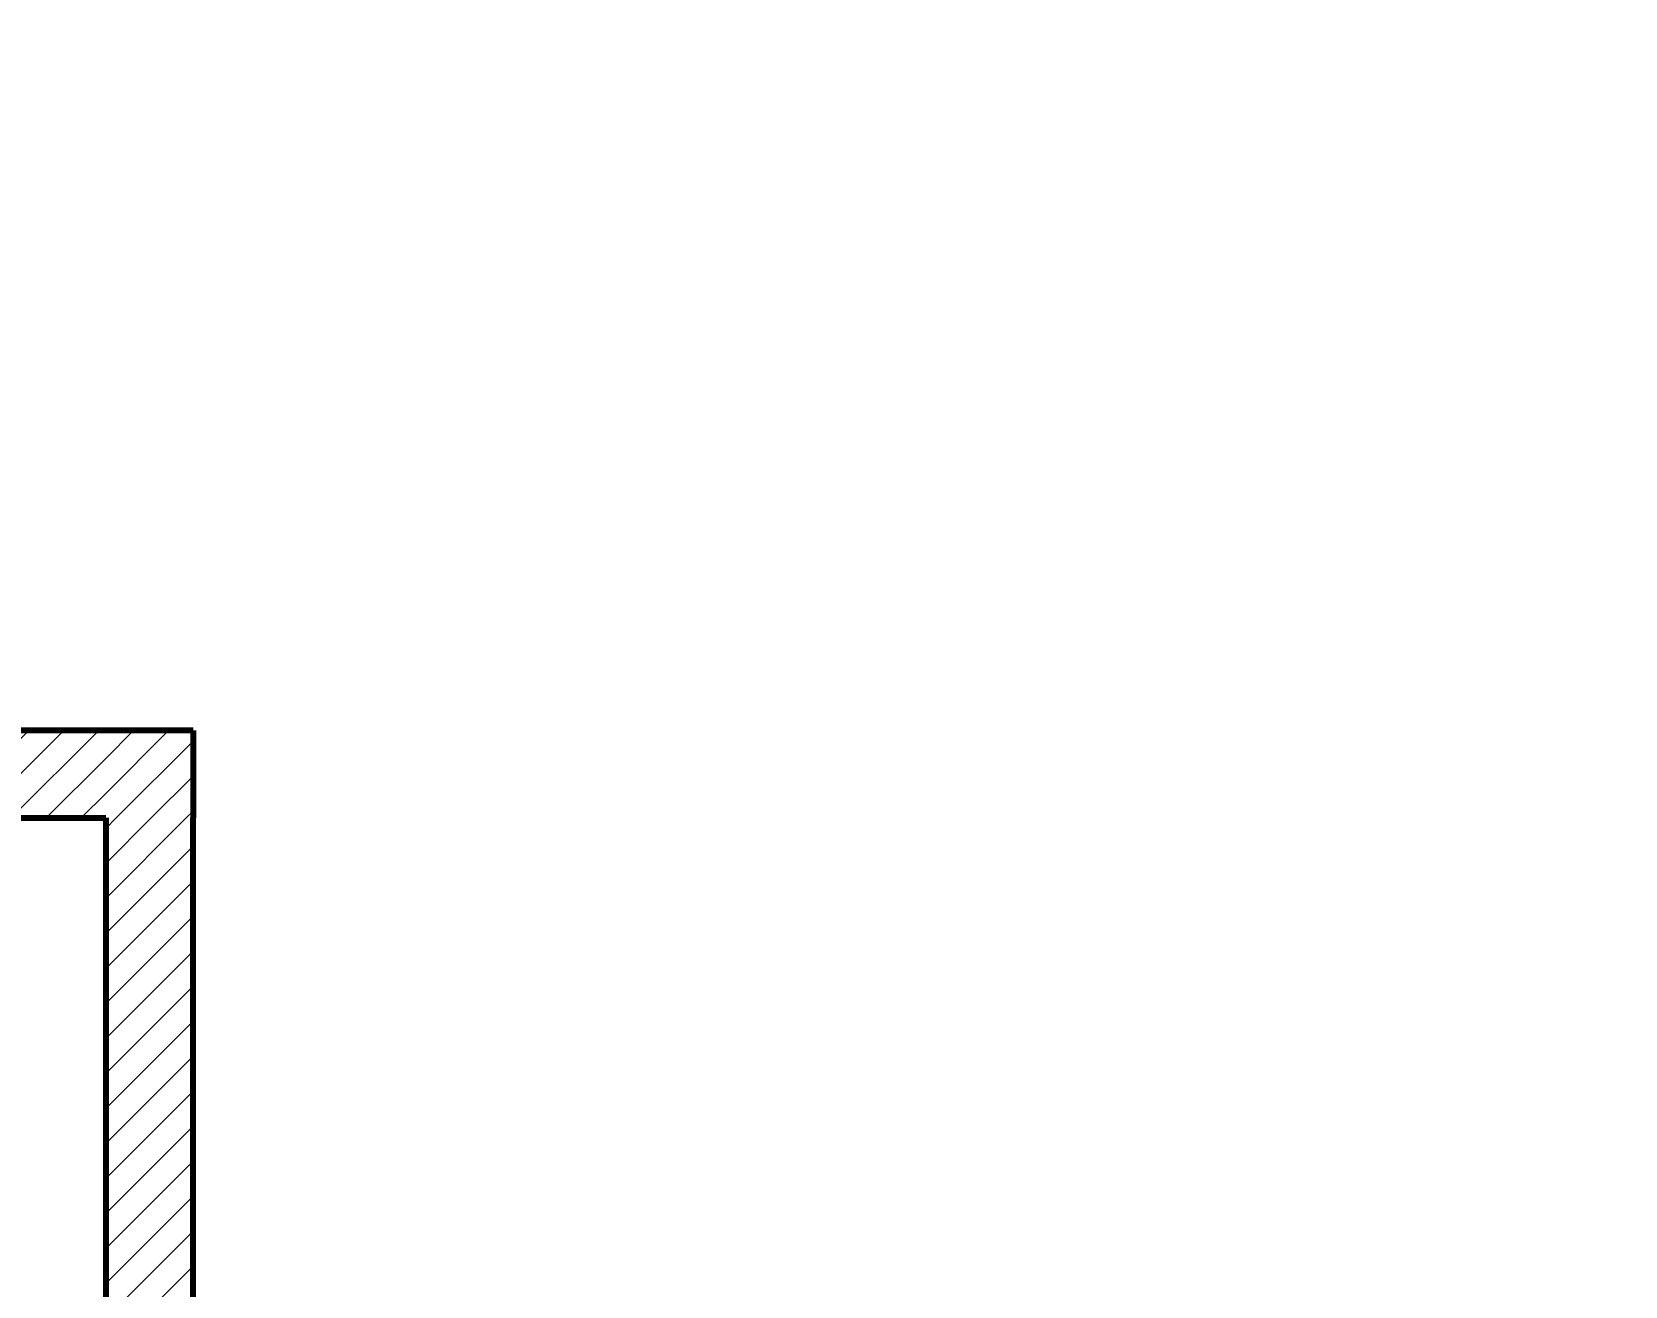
# Model space of a CAD drawing. Header units: inches. Extents: x -19 to 5698, y -728 to 92.
# Drawn here: x 103.493 to 106.23, y 40.146 to 42.3 of the extents above; entities that cross this region are included whole.
import ezdxf

# ---------------------------------------------------------------- set-up
doc = ezdxf.new("R2010")
doc.units = ezdxf.units.IN
doc.header["$MEASUREMENT"] = 0
doc.set_wipeout_variables(frame=1)
doc.header["$PDMODE"] = 1
doc.linetypes.add('Wipeout_Contour', pattern=[1, 0, -1])
doc.layers.get('0').update_dxf_attribs({"color": 61})
for name, color, linetype in [('02 _ ARQ _ ALB _ Cotas Ejes', 7, 'Continuous'), ('02 _ ARQ _ ZON _ Espacio.3D', 7, 'Continuous'), ('08 _ STR _ EXT _ 07 Losa Aligerada', 7, 'Continuous'), ('Estructura - 04 MURO', 7, 'Continuous')]:
    doc.layers.add(name, color=color, linetype=linetype)
doc.styles.add('Estilo_Generado_4', font='swisse.ttf')
doc.dimstyles.new('Estilo_Generado__15', dxfattribs={"dimtxt": 0.125, "dimasz": 0.095, "dimexe": 0.18, "dimexo": 0.003, "dimgap": 0, "dimtad": 0, "dimtih": 1, "dimtoh": 1, "dimzin": 0, "dimdsep": 46, "dimtxsty": 'Estilo_Generado_4', "dimblk": 'ARROWHEAD_6', "dimblk1": 'ARROWHEAD_6', "dimblk2": 'ARROWHEAD_6', "dimcen": 0.09, "dimclrd": 144, "dimclre": 144, "dimclrt": 7, "dimadec": 0, "dimazin": 0, "dimtfac": 1, "dimtdec": 4, "dimtmove": 0, "dimatfit": 3, "dimfxl": 1, "dimtolj": 1, "dimtzin": 0, "dimarcsym": 0})
pattern_1 = [(45, (92.500015, 6e-09), (-0.03005204, 0.03005204), [])]

# ---------------------------------------------------------------- blocks, each defined once
blk = doc.blocks.new('ARROWHEAD_6')
at = {"color": 0, "linetype": 'Continuous', "lineweight": 0}
for p, q in [((-0.5, -0.5), (0.5, 0.5)), ((0, 0), (-1, 0))]:
    blk.add_line(p, q, dxfattribs=at)
blk = doc.blocks.new('*D82', base_point=(804.059, 0))
at = {"layer": '02 _ ARQ _ ALB _ Cotas Ejes', "color": 144, "linetype": 'Continuous', "lineweight": -2, "transparency": 16777216}
for p, q in [((101.82, 39.653), (101.82, 45.8378)), ((108.8199, 39.653), (108.8199, 45.8378)), ((101.915, 45.6578), (105.0886, 45.6578)), ((108.7249, 45.6578), (105.476, 45.6578))]:
    blk.add_line(p, q, dxfattribs=at)
at = {"layer": 'Defpoints', "color": 0, "linetype": 'Continuous', "transparency": 16777216}
for p in [(108.8199, 45.6578), (101.82, 39.65), (108.8199, 39.65)]:
    blk.add_point(p, dxfattribs=at)
at = {"layer": '02 _ ARQ _ ALB _ Cotas Ejes', "color": 144, "linetype": 'Continuous', "lineweight": -2, "transparency": 16777216, "xscale": 0.095, "yscale": 0.095, "zscale": 0.095, "rotation": 180}
blk.add_blockref('ARROWHEAD_6', (101.82, 45.6578), dxfattribs=at)
at = {"layer": '02 _ ARQ _ ALB _ Cotas Ejes', "color": 144, "linetype": 'Continuous', "lineweight": -2, "transparency": 16777216, "xscale": 0.095, "yscale": 0.095, "zscale": 0.095}
blk.add_blockref('ARROWHEAD_6', (108.8199, 45.6578), dxfattribs=at)
at = {"layer": '02 _ ARQ _ ALB _ Cotas Ejes', "color": 7, "linetype": 'Continuous', "lineweight": 13, "transparency": 16777216, "insert": (105.2823, 45.6578), "char_height": 0.125, "attachment_point": 5, "style": 'Estilo_Generado_4'}
blk.add_mtext('\\A1;7.00', dxfattribs=at)
blk = doc.blocks.new('*D88', base_point=(804.059, 0))
at = {"layer": '02 _ ARQ _ ALB _ Cotas Ejes', "color": 144, "linetype": 'Continuous', "lineweight": -2, "transparency": 16777216}
for p, q in [((101.57, 39.903), (101.57, 45.4088)), ((144.07, 39.903), (144.07, 45.4088)), ((101.665, 45.2288), (122.5203, 45.2288)), ((143.975, 45.2288), (123.0254, 45.2288))]:
    blk.add_line(p, q, dxfattribs=at)
at = {"layer": 'Defpoints', "color": 0, "linetype": 'Continuous', "transparency": 16777216}
for p in [(144.07, 45.2288), (101.57, 39.9), (144.07, 39.9)]:
    blk.add_point(p, dxfattribs=at)
at = {"layer": '02 _ ARQ _ ALB _ Cotas Ejes', "color": 144, "linetype": 'Continuous', "lineweight": -2, "transparency": 16777216, "xscale": 0.095, "yscale": 0.095, "zscale": 0.095, "rotation": 180}
blk.add_blockref('ARROWHEAD_6', (101.57, 45.2288), dxfattribs=at)
at = {"layer": '02 _ ARQ _ ALB _ Cotas Ejes', "color": 144, "linetype": 'Continuous', "lineweight": -2, "transparency": 16777216, "xscale": 0.095, "yscale": 0.095, "zscale": 0.095}
blk.add_blockref('ARROWHEAD_6', (144.07, 45.2288), dxfattribs=at)
at = {"layer": '02 _ ARQ _ ALB _ Cotas Ejes', "color": 7, "linetype": 'Continuous', "lineweight": 13, "transparency": 16777216, "insert": (122.7728, 45.2288), "char_height": 0.125, "attachment_point": 5, "style": 'Estilo_Generado_4'}
blk.add_mtext('\\A1;42.50', dxfattribs=at)

msp = doc.modelspace()

# ---------------------------------------------------------------- linework, layer by layer
at = {"layer": '02 _ ARQ _ ZON _ Espacio.3D', "color": 254, "linetype": 'Continuous', "lineweight": 0, "flags": 128}
msp.add_lwpolyline([(103.6201, 40.95), (101.72, 40.95), (101.72, 39.9), (102.47, 39.9), (102.47, 39.45), (102.9201, 39.45), (102.9201, 39.4), (103.6201, 39.4), (103.6201, 39.9)], close=True, dxfattribs=at)
at = {"layer": '08 _ STR _ EXT _ 07 Losa Aligerada', "color": 7, "linetype": 'Continuous', "lineweight": 18, "flags": 128}
msp.add_lwpolyline([(108.7699, 43.8736), (108.7699, 39.9), (103.6201, 39.9), (103.6201, 40.95), (100.52, 40.95), (100.52, 37.7), (101.57, 37.7), (101.57, 33.9), (100.67, 33.9), (100.67, 27.9392), (100.17, 27.9392), (100.17, 5.8), (117.7353, 5.8)], dxfattribs=at)

# ---------------------------------------------------------------- next in the draw order: wipeouts: each hides what was drawn before it
at = {"color": 254, "linetype": 'Wipeout_Contour', "lineweight": 0, "ltscale": 2448.404028}
msp.add_wipeout([(103.6201, 40.95), (103.7701, 40.95), (103.7701, 41.1)], dxfattribs=at).dxf.layer = 'Estructura - 04 MURO'

# ---------------------------------------------------------------- next in the draw order: hatches: boundary and pattern name
at = {"layer": 'Estructura - 04 MURO', "linetype": 'Continuous', "lineweight": 5}
h = msp.add_hatch(dxfattribs=at)
h.set_pattern_fill('LADRILLO_COMÚN_0002', color=250, style=0, pattern_type=2)
h.set_pattern_definition(pattern_1)
h.paths.add_polyline_path([(103.6201, 40.95), (103.7701, 40.95), (103.7701, 41.1)])

# ---------------------------------------------------------------- next in the draw order: wipeouts: each hides what was drawn before it
at = {"color": 254, "linetype": 'Wipeout_Contour', "lineweight": 0, "ltscale": 2449.310751}
msp.add_wipeout([(103.6201, 40.95), (103.7701, 41.1), (103.6201, 41.1)], dxfattribs=at).dxf.layer = 'Estructura - 04 MURO'

# ---------------------------------------------------------------- next in the draw order: hatches: boundary and pattern name
at = {"layer": 'Estructura - 04 MURO', "linetype": 'Continuous', "lineweight": 5}
h = msp.add_hatch(dxfattribs=at)
h.set_pattern_fill('LADRILLO_COMÚN_0002', color=250, style=0, pattern_type=2)
h.set_pattern_definition(pattern_1)
h.paths.add_polyline_path([(103.6201, 40.95), (103.7701, 41.1), (103.6201, 41.1)])

# ---------------------------------------------------------------- next in the draw order: linework, layer by layer
at = {"layer": 'Estructura - 04 MURO', "color": 7, "linetype": 'Continuous', "lineweight": 80, "flags": 128}
msp.add_lwpolyline([(103.7701, 41.1), (103.7701, 40.95)], dxfattribs=at)

# ---------------------------------------------------------------- next in the draw order: wipeouts: each hides what was drawn before it
at = {"color": 254, "linetype": 'Wipeout_Contour', "lineweight": 0, "ltscale": 3258.651215}
msp.add_wipeout([(100.52, 40.95), (103.6201, 40.95), (103.6201, 41.1), (100.52, 41.1)], dxfattribs=at).dxf.layer = 'Estructura - 04 MURO'

# ---------------------------------------------------------------- next in the draw order: hatches: boundary and pattern name
at = {"layer": 'Estructura - 04 MURO', "linetype": 'Continuous', "lineweight": 5}
h = msp.add_hatch(dxfattribs=at)
h.set_pattern_fill('LADRILLO_COMÚN_0002', color=250, style=0, pattern_type=2)
h.set_pattern_definition(pattern_1)
h.paths.add_polyline_path([(100.52, 40.95), (103.6201, 40.95), (103.6201, 41.1), (100.52, 41.1)])

# ---------------------------------------------------------------- next in the draw order: linework, layer by layer
at = {"layer": 'Estructura - 04 MURO', "color": 7, "linetype": 'Continuous', "lineweight": 80, "flags": 128}
for points in [[(103.7701, 41.1), (100.52, 41.1)], [(101.72, 40.95), (103.6201, 40.95)]]:
    msp.add_lwpolyline(points, dxfattribs=at)

# ---------------------------------------------------------------- next in the draw order: wipeouts: each hides what was drawn before it
at = {"color": 254, "linetype": 'Wipeout_Contour', "lineweight": 0, "ltscale": 3264.980312}
msp.add_wipeout([(103.6201, 40.95), (103.6201, 39.45), (103.7701, 39.45), (103.7701, 40.95)], dxfattribs=at).dxf.layer = 'Estructura - 04 MURO'

# ---------------------------------------------------------------- next in the draw order: hatches: boundary and pattern name
at = {"layer": 'Estructura - 04 MURO', "linetype": 'Continuous', "lineweight": 5}
h = msp.add_hatch(dxfattribs=at)
h.set_pattern_fill('LADRILLO_COMÚN_0002', color=250, style=0, pattern_type=2)
h.set_pattern_definition(pattern_1)
h.paths.add_polyline_path([(103.6201, 40.95), (103.6201, 39.45), (103.7701, 39.45), (103.7701, 40.95)])

# ---------------------------------------------------------------- next in the draw order: linework, layer by layer
at = {"layer": 'Estructura - 04 MURO', "color": 7, "linetype": 'Continuous', "lineweight": 80, "flags": 128}
for points in [[(103.6201, 40.95), (103.6201, 39.45)], [(103.7701, 39.4), (103.7701, 40.95)]]:
    msp.add_lwpolyline(points, dxfattribs=at)

# ---------------------------------------------------------------- next in the draw order: dimensions: what is measured, and where the dimension line sits
at = {"layer": '02 _ ARQ _ ALB _ Cotas Ejes', "color": 144, "linetype": 'Continuous', "lineweight": 13}
for base, p1, p2, picture, middle in [((108.8199, 45.6578), (101.82, 39.65), (108.8199, 39.65), '*D82', (105.2823, 45.6578)), ((144.07, 45.2288), (101.57, 39.9), (144.07, 39.9), '*D88', (122.7728, 45.2288))]:
    dim = msp.add_linear_dim(base=base, p1=p1, p2=p2, dimstyle='Estilo_Generado__15', dxfattribs=at)
    dim.commit()
    dim.dimension.update_dxf_attribs({"geometry": picture, "text_midpoint": middle, "dimtype": 160})

doc.saveas('drawing.dxf')
